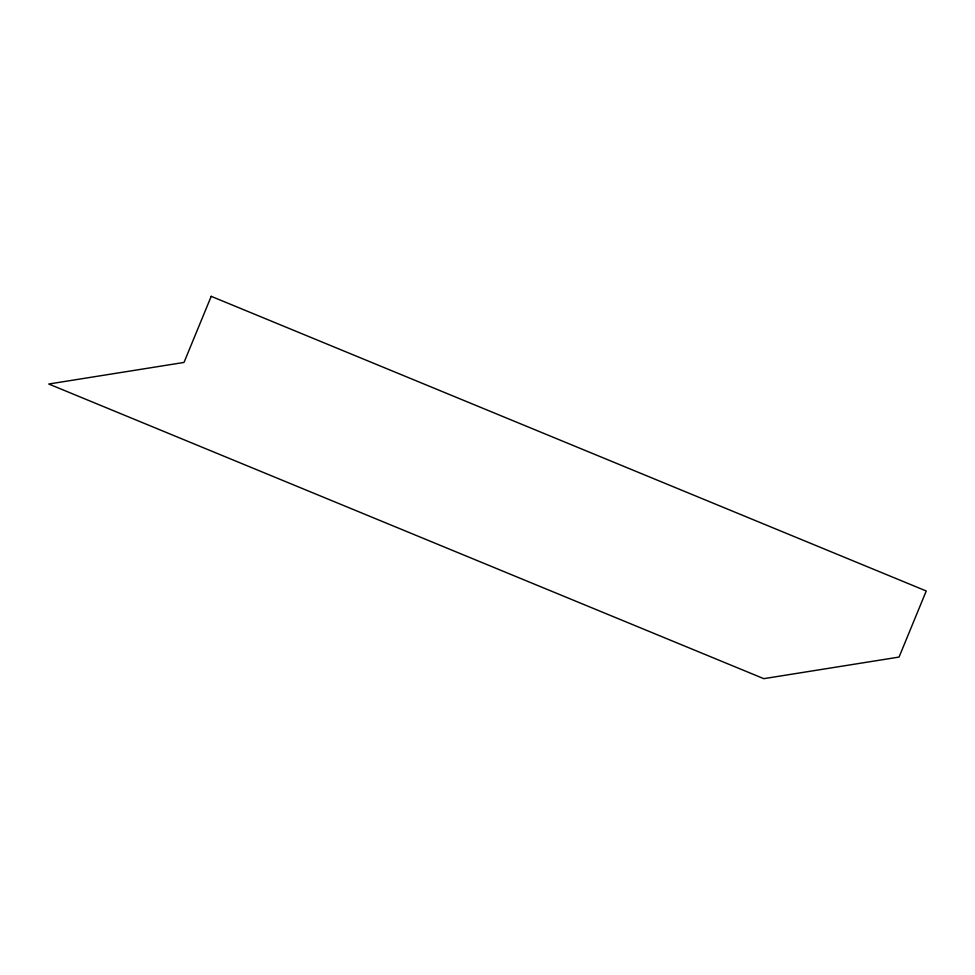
<?xml version="1.0" encoding="UTF-8"?>
<svg xmlns="http://www.w3.org/2000/svg" width="975" height="975" viewBox="0 0 975 975"><rect width="100%" height="100%" fill="white"/><g stroke="black" fill="none" stroke-linecap="round" stroke-linejoin="round"><path stroke-width="1.46" d="M211.209 296.339L184.007 362.444L48.75 384.016L763.791 678.661L899.047 657.077L926.25 590.984L211.209 296.339"/></g></svg>
